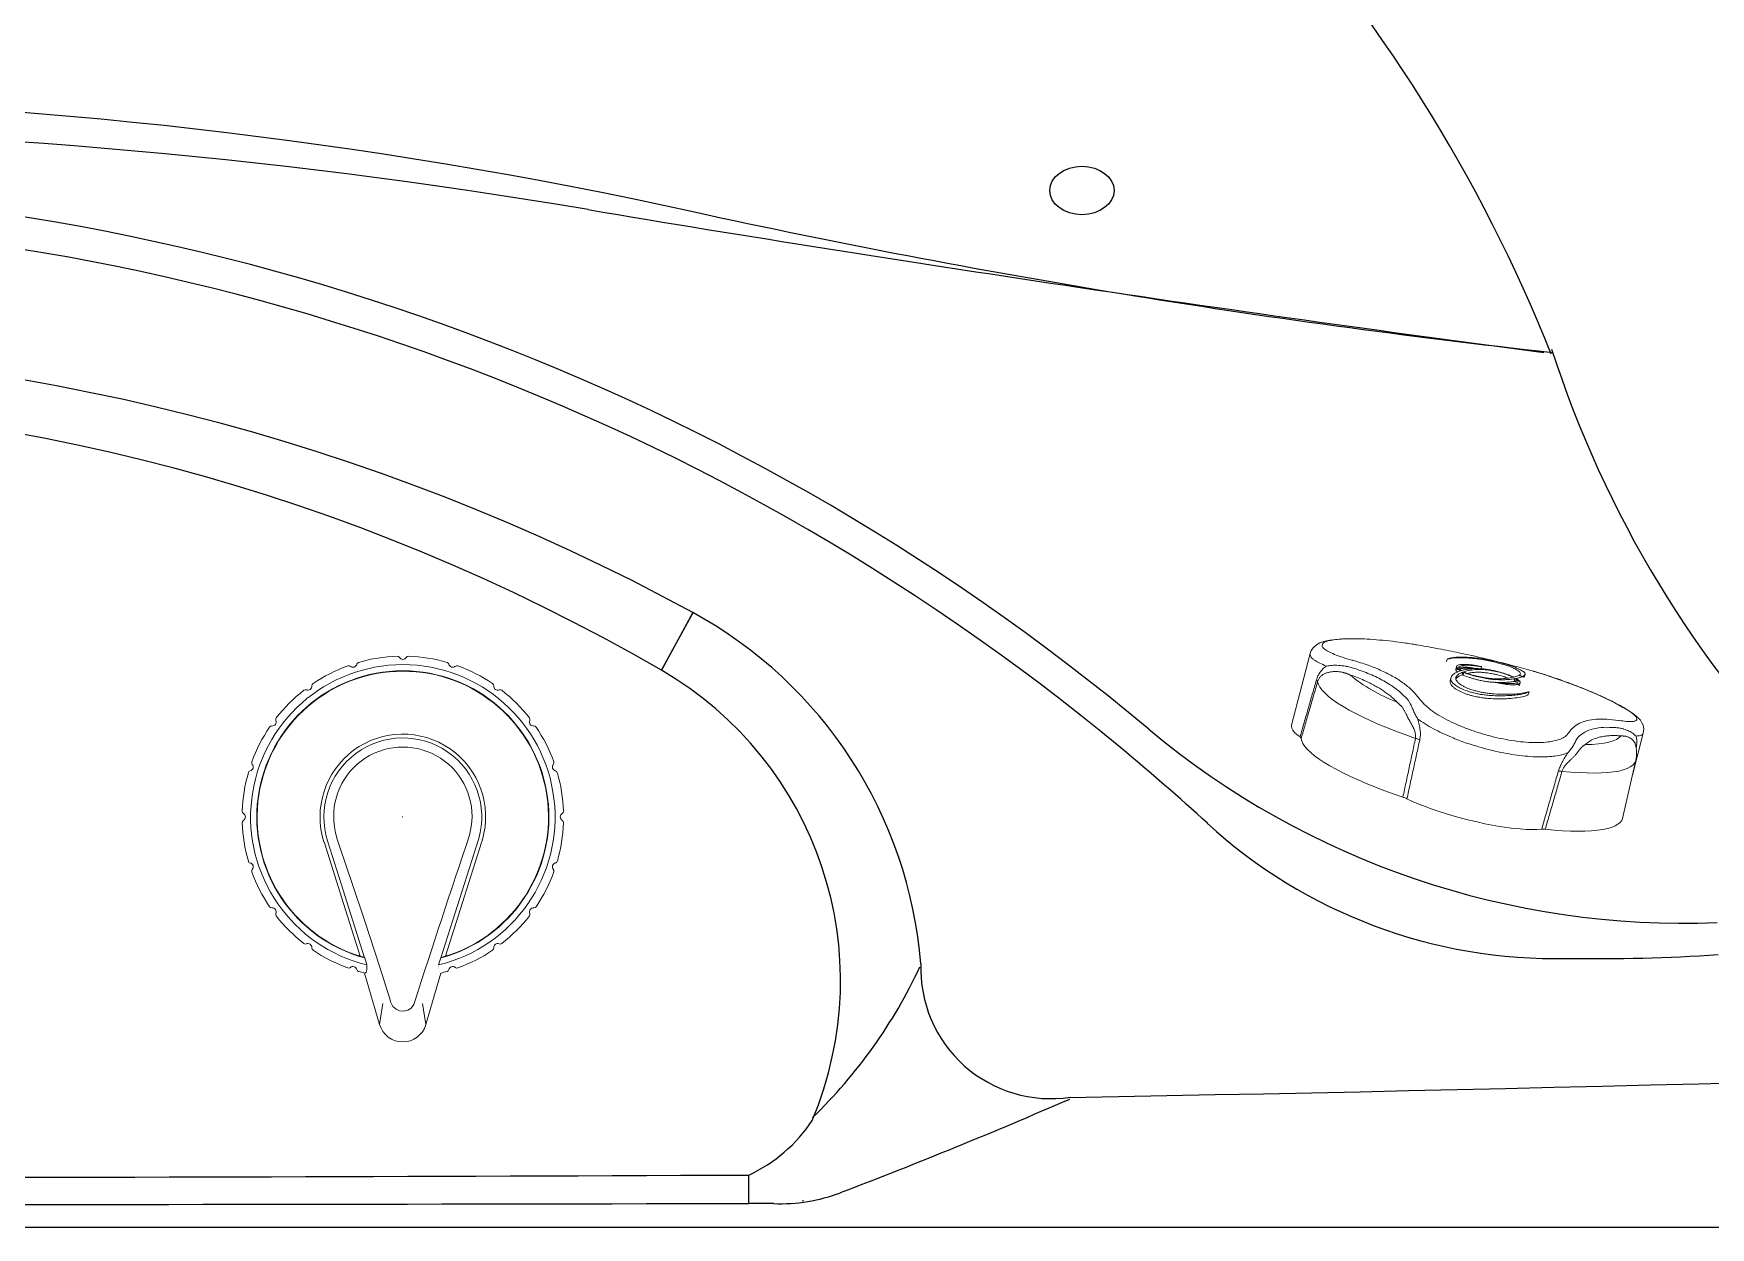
# Model space of a CAD drawing. Header units: inches. Extents: x 2 to 86, y -22 to 129.
# Drawn here: x 47.63 to 60.67, y 5 to 14.28 of the extents above; entities that cross this region are included whole.
import ezdxf

# ---------------------------------------------------------------- set-up
doc = ezdxf.new("R2010")
doc.units = ezdxf.units.IN
doc.header["$MEASUREMENT"] = 0
doc.layers.add('1', color=4, linetype='Continuous')

# ---------------------------------------------------------------- blocks, each defined once
blk = doc.blocks.new('AIRVALVE CAP HS')
at = {"layer": '1', "linetype": 'Continuous', "lineweight": 0}
for p, q in [((-0.179, 1.615), (-0.296, 1.215)), ((0.298, 1.214), (0.181, 1.615)), ((-0.295, 1.097), (-0.296, 1.096)), ((-0.278, 1.151), (-0.295, 1.097)), ((0.296, 1.097), (0.279, 1.151)), ((0.297, 1.096), (0.296, 1.097)), ((0.585, 0.186), (0.585, 0.186)), ((0, 0), (0, 0)), ((0, 0), (0.004, 0))]:
    blk.add_line(p, q, dxfattribs=at)
at = {"layer": '1', "color": 3, "linetype": 'Continuous', "lineweight": 0}
for p, q in [((-0.154, 1.451), (-0.179, 1.615)), ((0.156, 1.451), (0.181, 1.615)), ((-0.519, 0.142), (-0.532, 0.075))]:
    blk.add_line(p, q, dxfattribs=at)
at = {"layer": '1', "color": 3, "linetype": 'Continuous', "lineweight": 0, "const_width": 0.000295, "flags": 128}
for points in [[(-0.153, 1.451), (-0.154, 1.451), (-0.154, 1.451)], [(-0.619, 0.177), (-0.617, 0.177), (-0.613, 0.176), (-0.604, 0.173), (-0.597, 0.171), (-0.592, 0.169), (-0.59, 0.169)]]:
    blk.add_lwpolyline(points, dxfattribs=at)
at = {"layer": '1', "color": 3, "linetype": 'Continuous', "lineweight": 0, "flags": 128}
for points in [[(0.532, 0.076), (0.523, 0.124), (0.51, 0.172), (0.489, 0.234), (0.394, 0.519), (0.299, 0.804), (0.18, 1.168), (0.101, 1.415), (0.095, 1.438), (0.079, 1.473), (0.053, 1.496), (0.025, 1.508), (-0.007, 1.511), (-0.039, 1.504), (-0.066, 1.486), (-0.085, 1.46), (-0.091, 1.443)], [(-0.296, 1.096), (-0.314, 1.039), (-0.387, 0.81), (-0.59, 0.169)], [(0.585, 0.186), (0.567, 0.243), (0.494, 0.472), (0.297, 1.096)]]:
    blk.add_lwpolyline(points, dxfattribs=at)
at = {"layer": '1', "linetype": 'Continuous', "lineweight": 0, "const_width": 0.000295, "flags": 128}
for points in [[(-0.296, 1.215), (-0.285, 1.211), (-0.282, 1.203), (-0.279, 1.192), (-0.277, 1.174), (-0.278, 1.151)], [(0.613, 0.195), (0.609, 0.194), (0.599, 0.191), (0.592, 0.188), (0.587, 0.187), (0.585, 0.186)]]:
    blk.add_lwpolyline(points, dxfattribs=at)
at = {"layer": '1', "linetype": 'Continuous', "lineweight": 0, "flags": 128}
for points in [[(0.279, 1.151), (0.279, 1.186), (0.282, 1.198), (0.285, 1.208), (0.291, 1.213), (0.298, 1.214)], [(-0.619, 0.177), (-0.612, 0.199), (-0.463, 0.666), (-0.331, 1.084)], [(0.332, 1.083), (0.462, 0.674), (0.613, 0.195)]]:
    blk.add_lwpolyline(points, dxfattribs=at)
at = {"layer": '1', "linetype": 'Continuous', "lineweight": 0}
for centre, radius, start, end in [((0.001, 1.563), 0.187, 16.2235, 163.7031), ((0, 0), 1.25, 110.029, 123.971), ((-0.421, 1.156), 0.02, 49.8127, 110.0289), ((-0.388, 1.195), 0.0312, 229.8127, 346.1879), ((-0.338, 1.183), 0.02, 105.9716, 166.1879), ((0, 0), 1.25, 103.7031, 105.971), ((0, 0), 1.25, 74.029, 76.2235), ((0.339, 1.183), 0.02, 13.8121, 74.0284), ((0.388, 1.195), 0.0312, 193.8121, 310.1873), ((0.421, 1.156), 0.02, 69.9711, 130.1873), ((0, 0), 1.25, 56.029, 69.971), ((0, 0), 1.184, 103.575, 76.3797), ((0, 0), 1.136, 105.0532, 74.9013), ((0, 0), 1.133, 106.9961, 72.958), ((-0.378, 1.272), 0.194, 284.0271, 295.0553), ((0.411, 1.36), 0.288, 246.6962, 254.1355), ((0, 0), 1.25, 128.029, 141.971), ((-0.758, 0.969), 0.02, 67.8127, 128.0289), ((-0.738, 1.016), 0.0312, 247.8127, 4.1879), ((-0.687, 1.02), 0.02, 123.9716, 184.1879), ((0.687, 1.02), 0.02, 355.8121, 56.0284), ((0.739, 1.016), 0.0312, 175.8121, 292.1873), ((0.758, 0.969), 0.02, 51.9711, 112.1873), ((0, 0), 1.25, 38.029, 51.971), ((0, 0), 1.25, 146.029, 159.971), ((-1.02, 0.687), 0.02, 85.8127, 146.0289), ((-1.016, 0.739), 0.0312, 265.8127, 22.1879), ((-0.969, 0.758), 0.02, 141.9716, 202.1879), ((0.969, 0.758), 0.02, 337.8121, 38.0284), ((1.016, 0.739), 0.0312, 157.8121, 274.1873), ((1.02, 0.687), 0.02, 33.9711, 94.1873), ((0, 0), 1.25, 20.029, 33.971), ((-1.195, 0.388), 0.0312, 283.8127, 40.1879), ((-1.155, 0.421), 0.02, 159.9716, 220.1879), ((1.195, 0.388), 0.0312, 139.8121, 256.1873), ((1.156, 0.421), 0.02, 319.8121, 20.0284), ((0, 0), 1.25, 164.029, 177.971), ((-1.182, 0.339), 0.02, 103.8127, 164.0289), ((1.183, 0.339), 0.02, 15.9711, 76.1873), ((0, 0), 1.25, 2.029, 15.971), ((0, 0), 0.644, 163.9951, 17.6697), ((-1.229, 0.044), 0.02, 177.9716, 238.1879), ((-1.256, 0), 0.0312, 301.8127, 58.1879), ((1.256, 0), 0.0312, 121.8121, 238.1873), ((1.229, 0.044), 0.02, 301.8121, 2.0284), ((-1.229, -0.043), 0.02, 121.8127, 182.0289), ((0, 0), 1.25, 182.029, 195.971), ((0, 0), 1.25, 344.029, 357.971), ((1.229, -0.043), 0.02, 357.9711, 58.1873), ((-1.182, -0.338), 0.02, 195.9716, 256.1879), ((-1.195, -0.388), 0.0312, 319.8127, 76.1879), ((1.195, -0.388), 0.0312, 103.8121, 220.1873), ((1.183, -0.338), 0.02, 283.8121, 344.0284), ((-1.155, -0.421), 0.02, 139.8127, 200.0289), ((0, 0), 1.25, 200.029, 213.971), ((0, 0), 1.25, 326.029, 339.971), ((1.156, -0.421), 0.02, 339.9711, 40.1873), ((-1.02, -0.687), 0.02, 213.9716, 274.1879), ((-1.016, -0.738), 0.0312, 337.8127, 94.1879), ((-0.969, -0.758), 0.02, 157.8127, 218.0289), ((0, 0), 1.25, 218.029, 231.971), ((0, 0), 1.25, 308.029, 321.971), ((1.016, -0.738), 0.0312, 85.8121, 202.1873), ((0.969, -0.758), 0.02, 321.9711, 22.1873), ((1.02, -0.687), 0.02, 265.8121, 326.0284), ((-0.758, -0.969), 0.02, 231.9716, 292.1879), ((-0.738, -1.016), 0.0312, 355.8127, 112.1879), ((-0.687, -1.02), 0.02, 175.8127, 236.0289), ((0, 0), 1.25, 236.029, 249.971), ((0, 0), 1.25, 290.029, 303.971), ((0.687, -1.02), 0.02, 303.9711, 4.1873), ((0.739, -1.016), 0.0312, 67.8121, 184.1873), ((0.758, -0.969), 0.02, 247.8121, 308.0284), ((-0.421, -1.155), 0.02, 249.9716, 310.1879), ((-0.388, -1.195), 0.0312, 13.8127, 130.1879), ((0.388, -1.195), 0.0312, 49.8121, 166.1873), ((0.421, -1.155), 0.02, 229.8121, 290.0284), ((-0.338, -1.182), 0.02, 193.8127, 254.0289), ((0, 0), 1.25, 254.029, 267.9711), ((-0.043, -1.229), 0.02, 267.9711, 328.1873), ((0, -1.256), 0.0312, 31.8121, 148.1873), ((0.044, -1.229), 0.02, 211.8121, 272.0284), ((0, 0), 1.25, 272.0284, 285.971), ((0.339, -1.182), 0.02, 285.9711, 346.1873)]:
    blk.add_arc(centre, radius, start, end, dxfattribs=at)
at = {"layer": '1', "color": 3, "linetype": 'Continuous', "lineweight": 0}
for centre, radius, start, end in [((-80.261, 27.095), 84.174, 341.32478, 342.25745), ((0, 0), 0.614, 164.0327, 17.6728), ((0, -0.005), 0.538, 171.4024, 8.6451)]:
    blk.add_arc(centre, radius, start, end, dxfattribs=at)
blk = doc.blocks.new('ONOFF656165161')
at = {"layer": '1', "color": 3, "lineweight": 5}
for p, q in [((112.675, 29.304), (112.667, 29.303)), ((112.933, 29.251), (112.932, 29.228)), ((113.206, 29.239), (113.206, 29.256)), ((113.48, 29.203), (113.48, 29.226)), ((113.489, 29.225), (113.489, 29.203)), ((113.49, 29.23), (113.49, 29.229)), ((113.548, 29.253), (113.549, 29.276)), ((113.695, 29.31), (113.606, 29.315)), ((112.994, 29.116), (112.994, 29.092)), ((113.016, 29.212), (113.016, 29.189)), ((113.073, 29.158), (113.073, 29.18)), ((113.081, 29.185), (113.081, 29.184)), ((113.081, 29.181), (113.081, 29.158)), ((113.527, 29.181), (113.527, 29.204)), ((113.61, 29.129), (113.611, 29.152)), ((111.885, 29.044), (111.874, 28.469)), ((114.544, 28.708), (114.55, 29.045)), ((114.547, 28.364), (114.543, 28.827))]:
    blk.add_line(p, q, dxfattribs=at)
at = {"layer": '1', "color": 3, "lineweight": 5, "flags": 128}
for points in [[(112.665, 29.303), (112.666, 29.303), (112.667, 29.303)], [(114.549, 29.046), (114.545, 29.078), (114.533, 29.106), (114.521, 29.121), (114.513, 29.129), (114.504, 29.138), (114.49, 29.148), (114.469, 29.159), (114.44, 29.173), (114.401, 29.188), (114.348, 29.204), (114.279, 29.223), (114.193, 29.242), (114.126, 29.255), (114.052, 29.268), (113.97, 29.28), (113.904, 29.289), (113.836, 29.297), (113.765, 29.304), (113.694, 29.309)], [(112.106, 29.214), (112.099, 29.212), (112.055, 29.198), (112.01, 29.181), (111.973, 29.164), (111.94, 29.142), (111.918, 29.122), (111.9, 29.097), (111.888, 29.068), (111.885, 29.045)], [(114.385, 28.985), (114.374, 28.967), (114.358, 28.949), (114.335, 28.932), (114.306, 28.915), (114.271, 28.899), (114.23, 28.883), (114.184, 28.868), (114.132, 28.855)], [(111.993, 28.844), (112.004, 28.825), (112.021, 28.807), (112.042, 28.789), (112.07, 28.771), (112.102, 28.753), (112.14, 28.736), (112.183, 28.719), (112.231, 28.703), (112.283, 28.688), (112.34, 28.673), (112.401, 28.659), (112.465, 28.646), (112.533, 28.633), (112.605, 28.622), (112.679, 28.612), (112.756, 28.602), (112.836, 28.594)], [(114.004, 28.609), (114.072, 28.62), (114.136, 28.631), (114.196, 28.643), (114.253, 28.656), (114.305, 28.669), (114.352, 28.684), (114.394, 28.699), (114.432, 28.715), (114.464, 28.732), (114.491, 28.749), (114.512, 28.767), (114.528, 28.785), (114.538, 28.803), (114.543, 28.821), (114.543, 28.827)], [(111.874, 28.469), (111.875, 28.46), (111.882, 28.447), (111.893, 28.433), (111.91, 28.42), (111.932, 28.407), (111.96, 28.395)], [(112.847, 28.127), (112.768, 28.134), (112.691, 28.143), (112.617, 28.153), (112.545, 28.164), (112.477, 28.175), (112.412, 28.188), (112.35, 28.201), (112.292, 28.216), (112.238, 28.231), (112.189, 28.246), (112.144, 28.262), (112.104, 28.279), (112.069, 28.296), (112.039, 28.314), (112.014, 28.332), (111.994, 28.35), (111.98, 28.368), (111.971, 28.386)], [(114.547, 28.364), (114.545, 28.346), (114.537, 28.328), (114.523, 28.311), (114.505, 28.293), (114.481, 28.276), (114.452, 28.259), (114.417, 28.243), (114.378, 28.228), (114.334, 28.213), (114.286, 28.199), (114.233, 28.185), (114.176, 28.173), (114.115, 28.161), (114.05, 28.151), (113.982, 28.141)], [(112.881, 28.122), (112.928, 28.112), (112.979, 28.103), (113.032, 28.096), (113.089, 28.089), (113.147, 28.083), (113.207, 28.079), (113.268, 28.076), (113.329, 28.073), (113.391, 28.072), (113.453, 28.073), (113.514, 28.074), (113.574, 28.077), (113.632, 28.08), (113.688, 28.085), (113.741, 28.091), (113.791, 28.098), (113.838, 28.106), (113.881, 28.115), (113.92, 28.125), (113.955, 28.135)]]:
    blk.add_lwpolyline(points, dxfattribs=at)
at = {"layer": '1', "color": 3, "lineweight": 5}
for centre, radius, start, end in [((112.787, 30.118), 1.292, 243.9484, 263.0222), ((114.308, 28.828), 0.234, 359.8931, 30.7697)]:
    blk.add_arc(centre, radius, start, end, dxfattribs=at)
for points, knots in [([(112.665, 29.303), (112.631, 29.3), (112.562, 29.295), (112.46, 29.283), (112.361, 29.269), (112.268, 29.253), (112.184, 29.235), (112.11, 29.216), (112.049, 29.196), (112.003, 29.176), (111.972, 29.157), (111.958, 29.138), (111.961, 29.121), (111.981, 29.105), (112.017, 29.092), (112.069, 29.082), (112.134, 29.074), (112.187, 29.071), (112.214, 29.07)], [0, 0, 0, 0, 0.0629563, 0.1258438, 0.188571, 0.2511104, 0.3132462, 0.3756987, 0.4379528, 0.5000669, 0.5621821, 0.6244343, 0.686859, 0.7489466, 0.8115134, 0.874211, 0.9370812, 1, 1, 1, 1]), ([(113.604, 29.315), (113.555, 29.317), (113.456, 29.321), (113.303, 29.323), (113.147, 29.323), (112.989, 29.319), (112.831, 29.313), (112.726, 29.307), (112.673, 29.303)], [0, 0, 0, 0, 0.168663, 0.335965, 0.501974, 0.66666, 0.832621, 1, 1, 1, 1]), ([(113.47, 29.236), (113.48, 29.241), (113.498, 29.251), (113.512, 29.264), (113.513, 29.274), (113.506, 29.283), (113.493, 29.29), (113.475, 29.296), (113.455, 29.301), (113.429, 29.306), (113.392, 29.311), (113.348, 29.313), (113.308, 29.314), (113.273, 29.314), (113.239, 29.313), (113.193, 29.31), (113.139, 29.305), (113.076, 29.295), (113.018, 29.283), (112.975, 29.27), (112.951, 29.259), (112.94, 29.254), (112.935, 29.251), (112.933, 29.251), (112.933, 29.251), (112.933, 29.251), (112.933, 29.251), (112.933, 29.251), (112.933, 29.251), (112.933, 29.251), (112.933, 29.251), (112.933, 29.251), (112.933, 29.251), (112.933, 29.251), (112.935, 29.253), (112.943, 29.258), (112.96, 29.268), (112.992, 29.28), (113.032, 29.291), (113.08, 29.301), (113.134, 29.31), (113.188, 29.316), (113.237, 29.319), (113.275, 29.321), (113.312, 29.321), (113.345, 29.32), (113.375, 29.319), (113.412, 29.317), (113.448, 29.313), (113.481, 29.308), (113.506, 29.303), (113.525, 29.297), (113.54, 29.291), (113.548, 29.283), (113.55, 29.273), (113.543, 29.262), (113.529, 29.251), (113.51, 29.24), (113.496, 29.233), (113.49, 29.23)], [0, 0, 0, 0, 0.0368695, 0.0736357, 0.0954831, 0.1173037, 0.1353458, 0.1533692, 0.1663183, 0.1792492, 0.1995882, 0.2199091, 0.2346208, 0.249347, 0.2642891, 0.2792476, 0.3135688, 0.3479762, 0.3881579, 0.4283464, 0.4515898, 0.4632023, 0.4661066, 0.46647, 0.4665609, 0.4665932, 0.4666284, 0.4666427, 0.4666571, 0.4666698, 0.466685, 0.4667119, 0.4668026, 0.4672335, 0.4689456, 0.4757852, 0.5031472, 0.5346181, 0.566216, 0.5977684, 0.6324601, 0.6670627, 0.6853447, 0.7036033, 0.7182663, 0.7329083, 0.7446542, 0.7563878, 0.7797917, 0.7955858, 0.8113891, 0.8273101, 0.8432327, 0.8657902, 0.8884118, 0.9181266, 0.947955, 0.9777494, 1, 1, 1, 1]), ([(113.054, 29.192), (113.047, 29.195), (113.032, 29.202), (113.032, 29.213), (113.043, 29.221), (113.06, 29.23), (113.084, 29.238), (113.118, 29.246), (113.159, 29.251), (113.189, 29.254), (113.204, 29.255), (113.206, 29.256), (113.206, 29.256), (113.206, 29.256), (113.206, 29.256), (113.206, 29.256), (113.206, 29.256), (113.206, 29.256), (113.205, 29.256), (113.201, 29.256), (113.187, 29.255), (113.162, 29.254), (113.13, 29.252), (113.1, 29.248), (113.074, 29.243), (113.052, 29.237), (113.035, 29.231), (113.022, 29.223), (113.016, 29.215), (113.016, 29.207), (113.024, 29.2), (113.036, 29.193), (113.048, 29.189), (113.053, 29.187)], [0, 0, 0, 0, 0.063892, 0.127941, 0.171738, 0.215668, 0.281175, 0.34647, 0.404119, 0.461342, 0.468507, 0.469403, 0.469705, 0.470085, 0.470239, 0.470394, 0.470535, 0.47078, 0.471433, 0.474061, 0.484482, 0.526069, 0.568174, 0.610049, 0.654475, 0.699023, 0.743084, 0.787122, 0.833799, 0.880439, 0.92198, 0.963505, 1, 1, 1, 1]), ([(113.034, 29.172), (113.031, 29.174), (113.019, 29.179), (113.014, 29.188), (113.018, 29.197), (113.026, 29.203), (113.039, 29.21), (113.057, 29.216), (113.078, 29.222), (113.102, 29.226), (113.131, 29.229), (113.162, 29.232), (113.186, 29.233), (113.201, 29.233), (113.205, 29.233), (113.205, 29.233), (113.205, 29.233), (113.206, 29.233), (113.206, 29.233), (113.206, 29.233), (113.206, 29.233), (113.205, 29.233), (113.202, 29.233), (113.19, 29.231), (113.168, 29.23), (113.14, 29.226), (113.11, 29.222), (113.082, 29.215), (113.06, 29.207), (113.042, 29.2), (113.042, 29.192), (113.024, 29.19), (113.016, 29.189)], [0, 0, 0, 0, 0.032689, 0.120569, 0.166937, 0.213325, 0.26359, 0.313883, 0.361156, 0.408302, 0.455729, 0.503387, 0.554848, 0.567726, 0.569337, 0.569969, 0.570197, 0.570427, 0.570595, 0.570763, 0.571041, 0.571777, 0.574761, 0.586587, 0.633755, 0.681402, 0.728868, 0.800311, 0.871867, 0.919836, 0.967705, 1, 1, 1, 1]), ([(113.462, 29.236), (113.447, 29.239), (113.423, 29.243), (113.386, 29.246), (113.363, 29.247), (113.336, 29.248), (113.306, 29.248), (113.27, 29.247), (113.239, 29.244), (113.201, 29.238), (113.16, 29.23), (113.12, 29.218), (113.088, 29.205), (113.072, 29.196), (113.063, 29.192)], [0, 0, 0, 0, 0.104878, 0.15752, 0.210217, 0.232395, 0.304771, 0.377082, 0.440985, 0.505043, 0.640474, 0.776192, 0.888078, 1, 1, 1, 1]), ([(113.081, 29.185), (113.095, 29.193), (113.122, 29.208), (113.166, 29.223), (113.206, 29.233), (113.237, 29.239), (113.272, 29.243), (113.307, 29.245), (113.347, 29.246), (113.392, 29.244), (113.434, 29.239), (113.454, 29.235), (113.461, 29.234)], [0, 0, 0, 0, 0.195173, 0.389973, 0.468136, 0.546178, 0.625388, 0.704482, 0.7563, 0.853073, 0.949941, 1, 1, 1, 1]), ([(113.48, 29.226), (113.471, 29.222), (113.452, 29.214), (113.417, 29.202), (113.38, 29.193), (113.345, 29.185), (113.315, 29.18), (113.284, 29.176), (113.246, 29.173), (113.206, 29.172), (113.168, 29.172), (113.138, 29.174), (113.108, 29.176), (113.09, 29.179), (113.081, 29.181)], [0, 0, 0, 0, 0.128358, 0.256918, 0.384943, 0.463314, 0.541556, 0.60371, 0.665808, 0.767379, 0.822437, 0.877435, 0.938691, 1, 1, 1, 1]), ([(113.463, 29.232), (113.449, 29.226), (113.422, 29.215), (113.378, 29.2), (113.338, 29.19), (113.307, 29.184), (113.271, 29.18), (113.236, 29.177), (113.196, 29.175), (113.152, 29.175), (113.11, 29.179), (113.089, 29.183), (113.082, 29.184)], [0, 0, 0, 0, 0.195173, 0.389973, 0.468136, 0.546178, 0.625388, 0.704482, 0.7563, 0.853073, 0.949941, 1, 1, 1, 1]), ([(113.113, 29.179), (113.117, 29.181), (113.127, 29.187), (113.149, 29.195), (113.176, 29.204), (113.205, 29.211), (113.236, 29.216), (113.272, 29.22), (113.307, 29.222), (113.347, 29.223), (113.387, 29.222), (113.414, 29.218), (113.425, 29.217)], [0, 0, 0, 0, 0.059997, 0.187044, 0.313995, 0.414158, 0.515844, 0.61626, 0.720424, 0.787433, 0.912469, 1, 1, 1, 1]), ([(113.49, 29.229), (113.496, 29.227), (113.507, 29.223), (113.523, 29.214), (113.529, 29.205), (113.525, 29.196), (113.517, 29.19), (113.504, 29.183), (113.486, 29.178), (113.465, 29.172), (113.441, 29.168), (113.413, 29.165), (113.381, 29.164), (113.357, 29.162), (113.342, 29.162), (113.338, 29.162), (113.338, 29.162), (113.338, 29.162), (113.338, 29.162), (113.338, 29.162), (113.338, 29.162), (113.338, 29.162), (113.338, 29.163), (113.341, 29.163), (113.353, 29.164), (113.375, 29.166), (113.403, 29.169), (113.433, 29.174), (113.461, 29.181), (113.484, 29.188), (113.499, 29.196), (113.511, 29.203), (113.512, 29.213), (113.501, 29.22), (113.491, 29.225), (113.489, 29.225)], [0, 0, 0, 0, 0.037361, 0.074736, 0.149048, 0.188258, 0.227484, 0.269989, 0.312517, 0.352491, 0.392358, 0.432462, 0.472761, 0.516278, 0.527167, 0.52853, 0.529063, 0.529256, 0.52945, 0.529592, 0.529734, 0.529969, 0.530591, 0.533113, 0.543108, 0.582971, 0.623238, 0.663352, 0.723739, 0.784222, 0.824821, 0.865335, 0.925781, 0.986082, 1, 1, 1, 1]), ([(113.461, 29.234), (113.462, 29.233), (113.462, 29.233), (113.463, 29.233), (113.463, 29.233)], [0, 0, 0, 0, 0.500001, 1, 1, 1, 1]), ([(113.47, 29.236), (113.47, 29.236), (113.469, 29.236), (113.468, 29.236), (113.466, 29.236), (113.465, 29.236), (113.463, 29.236), (113.463, 29.236), (113.462, 29.236)], [0, 0, 0, 0, 0.176164, 0.352325, 0.528527, 0.704708, 0.880801, 1, 1, 1, 1]), ([(113.463, 29.233), (113.463, 29.233), (113.463, 29.233), (113.463, 29.232), (113.463, 29.232)], [0, 0, 0, 0, 0.470517, 1, 1, 1, 1]), ([(113.48, 29.226), (113.48, 29.226), (113.481, 29.226), (113.482, 29.226), (113.484, 29.226), (113.486, 29.226), (113.487, 29.226), (113.488, 29.226), (113.489, 29.225), (113.489, 29.225)], [0, 0, 0, 0, 0.152559, 0.305117, 0.457724, 0.61035, 0.762932, 0.915429, 1, 1, 1, 1]), ([(113.49, 29.229), (113.49, 29.229), (113.489, 29.229), (113.489, 29.23), (113.489, 29.23), (113.49, 29.23)], [0, 0, 0, 0, 0.329724, 0.659445, 1, 1, 1, 1]), ([(114.345, 29.098), (114.363, 29.1), (114.401, 29.103), (114.441, 29.111), (114.467, 29.122), (114.478, 29.135), (114.474, 29.149), (114.454, 29.165), (114.419, 29.182), (114.371, 29.2), (114.31, 29.217), (114.238, 29.235), (114.157, 29.252), (114.068, 29.267), (113.974, 29.281), (113.888, 29.292), (113.814, 29.3), (113.754, 29.306), (113.717, 29.309), (113.699, 29.31)], [0, 0, 0, 0, 0.063484, 0.126901, 0.190155, 0.253356, 0.316292, 0.379312, 0.442067, 0.5049, 0.567657, 0.630709, 0.693475, 0.75626, 0.819234, 0.882463, 0.92455, 0.963754, 1, 1, 1, 1]), ([(113.073, 29.18), (113.064, 29.173), (113.045, 29.16), (113.032, 29.14), (113.03, 29.123), (113.037, 29.109), (113.05, 29.097), (113.067, 29.087), (113.088, 29.079), (113.113, 29.071), (113.151, 29.064), (113.195, 29.062), (113.235, 29.061), (113.27, 29.063), (113.304, 29.066), (113.35, 29.072), (113.404, 29.082), (113.467, 29.097), (113.525, 29.114), (113.568, 29.13), (113.592, 29.143), (113.604, 29.149), (113.609, 29.151), (113.61, 29.152), (113.61, 29.152), (113.61, 29.152), (113.61, 29.152), (113.61, 29.152), (113.61, 29.152), (113.61, 29.152), (113.61, 29.152), (113.611, 29.152), (113.611, 29.152), (113.61, 29.151), (113.609, 29.15), (113.6, 29.143), (113.583, 29.132), (113.552, 29.116), (113.511, 29.101), (113.463, 29.086), (113.409, 29.071), (113.355, 29.059), (113.306, 29.051), (113.268, 29.046), (113.231, 29.043), (113.198, 29.043), (113.167, 29.043), (113.131, 29.046), (113.094, 29.052), (113.061, 29.061), (113.037, 29.07), (113.018, 29.079), (113.003, 29.091), (112.995, 29.104), (112.993, 29.121), (113, 29.139), (113.015, 29.157), (113.033, 29.173), (113.048, 29.182), (113.054, 29.186)], [0, 0, 0, 0, 0.0368695, 0.0736357, 0.0954831, 0.1173037, 0.1353458, 0.1533692, 0.1663183, 0.1792492, 0.1995882, 0.2199091, 0.2346208, 0.249347, 0.2642891, 0.2792476, 0.3135688, 0.3479762, 0.3881579, 0.4283464, 0.4515898, 0.4632023, 0.4661066, 0.46647, 0.4665609, 0.4665932, 0.4666284, 0.4666427, 0.4666571, 0.4666698, 0.466685, 0.4667119, 0.4668026, 0.4672335, 0.4689456, 0.4757852, 0.5031472, 0.5346181, 0.566216, 0.5977684, 0.6324601, 0.6670627, 0.6853447, 0.7036033, 0.7182663, 0.7329083, 0.7446542, 0.7563878, 0.7797917, 0.7955858, 0.8113891, 0.8273101, 0.8432327, 0.8657902, 0.8884118, 0.9181266, 0.947955, 0.9777494, 1, 1, 1, 1]), ([(113.61, 29.129), (113.61, 29.129), (113.61, 29.128), (113.608, 29.127), (113.602, 29.121), (113.583, 29.109), (113.545, 29.09), (113.492, 29.071), (113.441, 29.055), (113.392, 29.042), (113.345, 29.033), (113.303, 29.026), (113.267, 29.022), (113.229, 29.019), (113.194, 29.018), (113.162, 29.019), (113.126, 29.023), (113.083, 29.03), (113.046, 29.041), (113.021, 29.053), (113.005, 29.065), (112.995, 29.078), (112.994, 29.087), (112.994, 29.092)], [0, 0, 0, 0, 0.00078, 0.004249, 0.018104, 0.073518, 0.177273, 0.281294, 0.350621, 0.42005, 0.489069, 0.527714, 0.566323, 0.605413, 0.644428, 0.672585, 0.700717, 0.756758, 0.819932, 0.858789, 0.897646, 0.949583, 1, 1, 1, 1]), ([(113.073, 29.158), (113.063, 29.151), (113.045, 29.138), (113.038, 29.124), (113.034, 29.117)], [0, 0, 0, 0, 0.54544, 1, 1, 1, 1]), ([(113.053, 29.187), (113.053, 29.187), (113.054, 29.187), (113.054, 29.187), (113.054, 29.186), (113.054, 29.186)], [0, 0, 0, 0, 0.329724, 0.659445, 1, 1, 1, 1]), ([(113.063, 29.192), (113.063, 29.192), (113.063, 29.192), (113.061, 29.191), (113.06, 29.191), (113.058, 29.191), (113.056, 29.191), (113.055, 29.191), (113.055, 29.192), (113.054, 29.192)], [0, 0, 0, 0, 0.152559, 0.305117, 0.457724, 0.61035, 0.762932, 0.915429, 1, 1, 1, 1]), ([(113.073, 29.18), (113.074, 29.18), (113.074, 29.181), (113.075, 29.181), (113.077, 29.181), (113.079, 29.181), (113.08, 29.181), (113.081, 29.181), (113.081, 29.181)], [0, 0, 0, 0, 0.176164, 0.352325, 0.528527, 0.704708, 0.880801, 1, 1, 1, 1]), ([(113.081, 29.158), (113.08, 29.158), (113.079, 29.159), (113.078, 29.159), (113.076, 29.159), (113.075, 29.158), (113.074, 29.158), (113.073, 29.158), (113.073, 29.158)], [0, 0, 0, 0, 0.175918, 0.351834, 0.527836, 0.703962, 0.88017, 1, 1, 1, 1]), ([(113.082, 29.184), (113.082, 29.184), (113.081, 29.184), (113.081, 29.185), (113.081, 29.185), (113.081, 29.185)], [0, 0, 0, 0, 0.401818, 0.803634, 1, 1, 1, 1]), ([(113.338, 29.162), (113.33, 29.16), (113.314, 29.157), (113.285, 29.153), (113.254, 29.151), (113.221, 29.149), (113.189, 29.149), (113.158, 29.15), (113.121, 29.152), (113.097, 29.156), (113.081, 29.158)], [0, 0, 0, 0, 0.111626, 0.231303, 0.350852, 0.470373, 0.589893, 0.693567, 0.797125, 1, 1, 1, 1]), ([(113.48, 29.203), (113.47, 29.199), (113.451, 29.191), (113.416, 29.18), (113.382, 29.171), (113.358, 29.166), (113.35, 29.164)], [0, 0, 0, 0, 0.287401, 0.575257, 0.861915, 1, 1, 1, 1]), ([(113.489, 29.203), (113.488, 29.203), (113.488, 29.203), (113.486, 29.203), (113.485, 29.204), (113.483, 29.204), (113.481, 29.203), (113.48, 29.203), (113.48, 29.203), (113.48, 29.203)], [0, 0, 0, 0, 0.152375, 0.304747, 0.457181, 0.609715, 0.762329, 0.914967, 1, 1, 1, 1]), ([(113.526, 29.181), (113.52, 29.184), (113.509, 29.189), (113.503, 29.194), (113.5, 29.196)], [0, 0, 0, 0, 0.585893, 1, 1, 1, 1]), ([(113.985, 28.914), (113.992, 28.931), (114.007, 28.964), (114.048, 29.006), (114.1, 29.04), (114.167, 29.067), (114.245, 29.087), (114.308, 29.094), (114.339, 29.097)], [0, 0, 0, 0, 0.168138, 0.334456, 0.498855, 0.66418, 0.831265, 1, 1, 1, 1]), ([(111.885, 29.044), (111.885, 29.043), (111.883, 29.037), (111.889, 29.029), (111.9, 29.018), (111.915, 29.009), (111.939, 28.999), (111.975, 28.988), (112.012, 28.982), (112.03, 28.979)], [0, 0, 0, 0, 0.008171, 0.208858, 0.330727, 0.456596, 0.586471, 0.788721, 1, 1, 1, 1]), ([(111.981, 28.855), (111.982, 28.867), (111.983, 28.884), (111.989, 28.905), (111.996, 28.927), (112.009, 28.953), (112.023, 28.97), (112.03, 28.979)], [0, 0, 0, 0, 0.212695, 0.32418, 0.440952, 0.704815, 1, 1, 1, 1]), ([(112.03, 28.979), (112.044, 28.984), (112.07, 28.995), (112.12, 29.007), (112.157, 29.011), (112.176, 29.013)], [0, 0, 0, 0, 0.324926, 0.658748, 1, 1, 1, 1]), ([(112.156, 28.961), (112.151, 28.961), (112.142, 28.96), (112.128, 28.958), (112.115, 28.956), (112.103, 28.953), (112.091, 28.949), (112.079, 28.945), (112.066, 28.939), (112.053, 28.932), (112.043, 28.926), (112.036, 28.922), (112.034, 28.92)], [0, 0, 0, 0, 0.097354, 0.197409, 0.300213, 0.377642, 0.464882, 0.562043, 0.681387, 0.793811, 0.903777, 1, 1, 1, 1]), ([(112.183, 29.013), (112.196, 29.013), (112.222, 29.014), (112.247, 29.012), (112.261, 29.011)], [0, 0, 0, 0, 0.464225, 1, 1, 1, 1]), ([(112.63, 28.835), (112.625, 28.838), (112.615, 28.844), (112.6, 28.853), (112.585, 28.861), (112.569, 28.869), (112.553, 28.877), (112.536, 28.884), (112.518, 28.891), (112.494, 28.9), (112.463, 28.91), (112.424, 28.921), (112.379, 28.932), (112.329, 28.942), (112.275, 28.951), (112.237, 28.955), (112.219, 28.957)], [0, 0, 0, 0, 0.047781, 0.095476, 0.143107, 0.190691, 0.23825, 0.285802, 0.333368, 0.380968, 0.474345, 0.567826, 0.66156, 0.778574, 0.892344, 1, 1, 1, 1]), ([(112.221, 29.07), (112.262, 29.068), (112.346, 29.063), (112.459, 29.045), (112.561, 29.021), (112.653, 28.988), (112.733, 28.948), (112.776, 28.915), (112.797, 28.899)], [0, 0, 0, 0, 0.167454, 0.333461, 0.498171, 0.664065, 0.831322, 1, 1, 1, 1]), ([(112.261, 29.011), (112.305, 29.006), (112.393, 28.996), (112.508, 28.968), (112.611, 28.931), (112.665, 28.899), (112.692, 28.883)], [0, 0, 0, 0, 0.250077, 0.500006, 0.749934, 1, 1, 1, 1]), ([(114.066, 28.901), (114.078, 28.917), (114.103, 28.95), (114.162, 28.989), (114.237, 29.02), (114.3, 29.032), (114.332, 29.038)], [0, 0, 0, 0, 0.250073, 0.500007, 0.749934, 1, 1, 1, 1]), ([(114.385, 28.985), (114.375, 28.983), (114.355, 28.98), (114.327, 28.973), (114.299, 28.966), (114.274, 28.957), (114.252, 28.948), (114.233, 28.94), (114.215, 28.93), (114.189, 28.914), (114.158, 28.891), (114.141, 28.867), (114.132, 28.855)], [0, 0, 0, 0, 0.07852, 0.157057, 0.245738, 0.332619, 0.403735, 0.474719, 0.54563, 0.616529, 0.807972, 1, 1, 1, 1]), ([(114.332, 29.038), (114.342, 29.039), (114.36, 29.042), (114.38, 29.042), (114.39, 29.042)], [0, 0, 0, 0, 0.53575, 1, 1, 1, 1]), ([(114.396, 29.041), (114.41, 29.04), (114.438, 29.037), (114.475, 29.026), (114.491, 29.016), (114.5, 29.011)], [0, 0, 0, 0, 0.341185, 0.674972, 1, 1, 1, 1]), ([(114.497, 28.963), (114.495, 28.965), (114.489, 28.971), (114.478, 28.978), (114.463, 28.984), (114.446, 28.989), (114.434, 28.99), (114.428, 28.991)], [0, 0, 0, 0, 0.132144, 0.344057, 0.563814, 0.77666, 1, 1, 1, 1]), ([(114.507, 28.952), (114.505, 28.955), (114.502, 28.959), (114.498, 28.962), (114.497, 28.963)], [0, 0, 0, 0, 0.739688, 1, 1, 1, 1]), ([(114.5, 29.011), (114.51, 29.014), (114.532, 29.021), (114.547, 29.033), (114.549, 29.042), (114.549, 29.046)], [0, 0, 0, 0, 0.365651, 0.715696, 1, 1, 1, 1]), ([(114.5, 29.011), (114.504, 29.002), (114.512, 28.986), (114.519, 28.955), (114.522, 28.933), (114.523, 28.921), (114.523, 28.921)], [0, 0, 0, 0, 0.374355, 0.709003, 0.998047, 1, 1, 1, 1]), ([(111.993, 28.844), (111.992, 28.846), (111.99, 28.85), (111.984, 28.853), (111.981, 28.855)], [0, 0, 0, 0, 0.500001, 1, 1, 1, 1]), ([(112.034, 28.92), (112.027, 28.915), (112.016, 28.906), (112.004, 28.888), (111.996, 28.868), (111.994, 28.852), (111.993, 28.844)], [0, 0, 0, 0, 0.3295119, 0.5971405, 0.8137599, 1, 1, 1, 1]), ([(112.692, 28.883), (112.7, 28.878), (112.713, 28.868), (112.725, 28.856), (112.73, 28.851)], [0, 0, 0, 0, 0.535763, 1, 1, 1, 1]), ([(112.733, 28.847), (112.739, 28.84), (112.751, 28.825), (112.764, 28.808), (112.771, 28.799)], [0, 0, 0, 0, 0.502949, 1, 1, 1, 1]), ([(112.841, 28.867), (112.858, 28.858), (112.893, 28.838), (112.961, 28.813), (113.037, 28.791), (113.122, 28.773), (113.213, 28.759), (113.308, 28.75), (113.405, 28.746), (113.5, 28.747), (113.593, 28.753), (113.68, 28.764), (113.76, 28.78), (113.83, 28.8), (113.889, 28.824), (113.935, 28.851), (113.969, 28.88), (113.979, 28.901), (113.984, 28.912)], [0, 0, 0, 0, 0.062826, 0.125568, 0.188172, 0.250587, 0.312891, 0.375107, 0.437431, 0.499604, 0.561846, 0.624065, 0.686493, 0.748896, 0.811535, 0.874236, 0.937092, 1, 1, 1, 1]), ([(114.015, 28.761), (114.022, 28.774), (114.036, 28.8), (114.047, 28.835), (114.051, 28.855), (114.053, 28.864)], [0, 0, 0, 0, 0.325031, 0.658824, 1, 1, 1, 1]), ([(114.053, 28.868), (114.055, 28.874), (114.058, 28.886), (114.063, 28.896), (114.066, 28.901)], [0, 0, 0, 0, 0.464241, 1, 1, 1, 1]), ([(112.722, 28.759), (112.717, 28.765), (112.707, 28.777), (112.692, 28.793), (112.682, 28.802), (112.677, 28.807)], [0, 0, 0, 0, 0.334213, 0.65802, 1, 1, 1, 1]), ([(112.774, 28.7), (112.771, 28.704), (112.764, 28.711), (112.754, 28.722), (112.743, 28.734), (112.733, 28.746), (112.726, 28.755), (112.722, 28.759)], [0, 0, 0, 0, 0.169032, 0.362289, 0.538985, 0.789623, 1, 1, 1, 1]), ([(112.771, 28.799), (112.778, 28.79), (112.792, 28.773), (112.809, 28.754), (112.817, 28.745)], [0, 0, 0, 0, 0.504865, 1, 1, 1, 1]), ([(112.836, 28.594), (112.834, 28.602), (112.832, 28.62), (112.818, 28.646), (112.799, 28.674), (112.783, 28.691), (112.774, 28.7)], [0, 0, 0, 0, 0.186236, 0.402857, 0.670478, 1, 1, 1, 1]), ([(112.817, 28.745), (112.838, 28.737), (112.88, 28.72), (112.952, 28.699), (113.027, 28.681), (113.098, 28.668), (113.163, 28.658), (113.223, 28.651), (113.293, 28.646), (113.373, 28.642), (113.463, 28.641), (113.552, 28.644), (113.637, 28.651), (113.72, 28.661), (113.787, 28.673), (113.84, 28.686), (113.881, 28.698), (113.927, 28.713), (113.975, 28.734), (114.002, 28.752), (114.015, 28.761)], [0, 0, 0, 0, 0.066919, 0.130982, 0.192196, 0.250564, 0.293003, 0.335093, 0.376837, 0.438785, 0.499974, 0.56117, 0.623125, 0.685849, 0.749352, 0.787965, 0.827845, 0.868992, 0.933067, 1, 1, 1, 1]), ([(112.817, 28.745), (112.825, 28.732), (112.839, 28.707), (112.856, 28.667), (112.868, 28.628), (112.87, 28.603), (112.871, 28.591)], [0, 0, 0, 0, 0.295279, 0.559239, 0.787228, 1, 1, 1, 1]), ([(113.976, 28.606), (113.977, 28.618), (113.979, 28.636), (113.984, 28.66), (113.99, 28.687), (114.001, 28.722), (114.01, 28.747), (114.015, 28.761)], [0, 0, 0, 0, 0.212694, 0.324179, 0.440952, 0.704816, 1, 1, 1, 1]), ([(114.051, 28.717), (114.045, 28.707), (114.033, 28.69), (114.018, 28.662), (114.007, 28.635), (114.005, 28.618), (114.004, 28.609)], [0, 0, 0, 0, 0.329514, 0.597142, 0.81376, 1, 1, 1, 1]), ([(114.107, 28.825), (114.106, 28.823), (114.103, 28.817), (114.099, 28.807), (114.094, 28.797), (114.089, 28.786), (114.083, 28.772), (114.074, 28.755), (114.064, 28.736), (114.055, 28.723), (114.051, 28.717)], [0, 0, 0, 0, 0.106462, 0.216561, 0.318676, 0.417774, 0.527303, 0.697821, 0.855059, 1, 1, 1, 1]), ([(112.871, 28.591), (112.865, 28.592), (112.855, 28.593), (112.842, 28.594), (112.836, 28.594)], [0, 0, 0, 0, 0.5, 1, 1, 1, 1]), ([(114.004, 28.609), (113.998, 28.609), (113.988, 28.608), (113.98, 28.606), (113.976, 28.606)], [0, 0, 0, 0, 0.5, 1, 1, 1, 1]), ([(111.971, 28.386), (111.97, 28.387), (111.969, 28.39), (111.963, 28.393), (111.96, 28.395)], [0, 0, 0, 0, 0.345293, 1, 1, 1, 1]), ([(112.881, 28.122), (112.878, 28.122), (112.867, 28.124), (112.855, 28.126), (112.847, 28.127)], [0, 0, 0, 0, 0.345292, 1, 1, 1, 1]), ([(113.982, 28.141), (113.979, 28.141), (113.968, 28.139), (113.96, 28.137), (113.955, 28.135)], [0, 0, 0, 0, 0.345293, 1, 1, 1, 1])]:
    blk.add_open_spline(points, degree=3, knots=knots, dxfattribs=at)
for points in [[(112.665, 29.303), (112.673, 29.303)], [(113.513, 29.219), (113.489, 29.207)], [(113.504, 29.259), (113.548, 29.253)], [(113.604, 29.315), (113.612, 29.315)], [(113.606, 29.315), (113.612, 29.315)], [(113.699, 29.31), (113.612, 29.315)], [(113.694, 29.309), (113.695, 29.309)], [(113.695, 29.309), (113.699, 29.31)], [(113.081, 29.185), (113.081, 29.185)], [(114.345, 29.098), (114.339, 29.097)], [(111.885, 29.045), (111.885, 29.044)], [(112.161, 28.962), (112.156, 28.961)], [(112.219, 28.957), (112.161, 28.962)], [(112.176, 29.013), (112.183, 29.013)], [(112.221, 29.07), (112.214, 29.07)], [(114.424, 28.991), (114.385, 28.985)], [(114.39, 29.042), (114.396, 29.041)], [(114.428, 28.991), (114.424, 28.991)], [(114.502, 28.963), (114.507, 28.952)], [(111.96, 28.395), (111.981, 28.855)], [(111.993, 28.844), (111.971, 28.386)], [(112.673, 28.81), (112.63, 28.835)], [(112.73, 28.851), (112.733, 28.847)], [(112.8, 28.896), (112.797, 28.899)], [(112.8, 28.896), (112.841, 28.867)], [(113.985, 28.914), (113.984, 28.912)], [(114.053, 28.864), (114.053, 28.868)], [(114.109, 28.829), (114.107, 28.825)], [(114.132, 28.855), (114.109, 28.829)], [(114.509, 28.948), (114.507, 28.952)], [(112.677, 28.807), (112.673, 28.81)], [(112.847, 28.127), (112.836, 28.594)], [(112.871, 28.591), (112.881, 28.122)], [(113.955, 28.135), (113.976, 28.606)], [(114.004, 28.609), (113.982, 28.141)]]:
    blk.add_open_spline(points, degree=1, dxfattribs=at)
blk = doc.blocks.new('RHYTHM')
at = {"layer": '1', "color": 3, "linetype": 'Continuous'}
for p, q in [((50.322, 4.781), (50.078, 4.332)), ((50.079, 4.332), (50.323, 4.781)), ((51.175, 0.209), (51.182, 0.21))]:
    blk.add_line(p, q, dxfattribs=at)
at = {"layer": '1', "color": 3}
blk.add_line((50.757, 0.186), (50.756, 0.407), dxfattribs=at)
at = {"layer": '1', "color": 4}
blk.add_lwpolyline([(5.895, 0, -0.414248), (0, 5.894), (0, 77.977, -0.414164), (5.894, 83.873), (78.107, 83.873, -0.414214), (84.002, 77.978), (84.002, 5.894, -0.414248), (78.107, 0)], format="xyb", close=True, dxfattribs=at)
at = {"layer": '1', "color": 3, "linetype": 'Continuous'}
for centre, radius, start, end in [((45.715, 2.301), 12.143, 21.7009, 42.6544), ((42.063, -29.913), 38.703, 77.6596, 100.9381), ((41.969, -36.528), 45.077, 80.3742, 99.6386), ((42.266, -10.014), 17.846, 50.3596, 129.6875), ((84.782, 218.64), 213.658, 260.49675, 262.51289), ((63.934, 70.062), 63.636, 257.65963, 263.74904), ((42.266, -10.014), 16.846, 61.4296, 118.5704), ((65.211, 9.476), 8.626, 197.8775, 224.4915), ((48.687, 1.779), 3.418, 4.5253, 61.4296), ((42.266, -10.014), 17.846, 47.494, 50.3596), ((57.026, 6.091), 4, 227.494, 271.3693)]:
    blk.add_arc(centre, radius, start, end, dxfattribs=at)
at = {"layer": '1', "color": 2}
for centre, radius, start, end in [((42.266, -10.015), 18.098, 50.1266, 129.6858), ((42.266, -9.169), 15.599, 59.9457, 120.0543), ((48.681, 1.918), 2.789, 337.0809, 59.9457), ((58.025, 8.85), 6.484, 230.1266, 272.3432)]:
    blk.add_arc(centre, radius, start, end, dxfattribs=at)
at = {"layer": '1', "color": 3}
for centre, radius, start, end in [((57.362, 16.111), 14.021, 269.0198, 273.8242), ((48.486, 3.711), 3.977, 314.0771, 334.9368), ((53.106, 2.012), 1.011, 177.895, 278.6421), ((42, 633.943), 633.032, 271.018734, 273.199), ((36.351, 39.851), 42.37, 290.9057, 293.5109), ((50.26, 1.483), 1.185, 294.7615, 326.6797), ((42.27, 1855.402), 1855.014, 269.737894, 270.262106), ((51.006, 1.486), 1.302, 267.5637, 290.9057), ((42.27, 3690.299), 3690.122, 269.868102, 270.13177), ((50.845, -2.297), 2.484, 87.5637, 92.0383)]:
    blk.add_arc(centre, radius, start, end, dxfattribs=at)
at = {"layer": '1'}
blk.add_ellipse((53.348, 8.063), major_axis=(-0.25, 0), ratio=0.752466, dxfattribs=at)
at = {"layer": '1', "rotation": 346.5310505438251}
blk.add_blockref('ONOFF656165161', (-60.45, 2.277), dxfattribs=at)
at = {"layer": '1', "color": 3, "rotation": 180}
blk.add_blockref('AIRVALVE CAP HS', (48.066, 3.192), dxfattribs=at)

msp = doc.modelspace()

# ---------------------------------------------------------------- block references
msp.add_blockref('RHYTHM', (2.435, 4.999))

doc.saveas('drawing.dxf')
